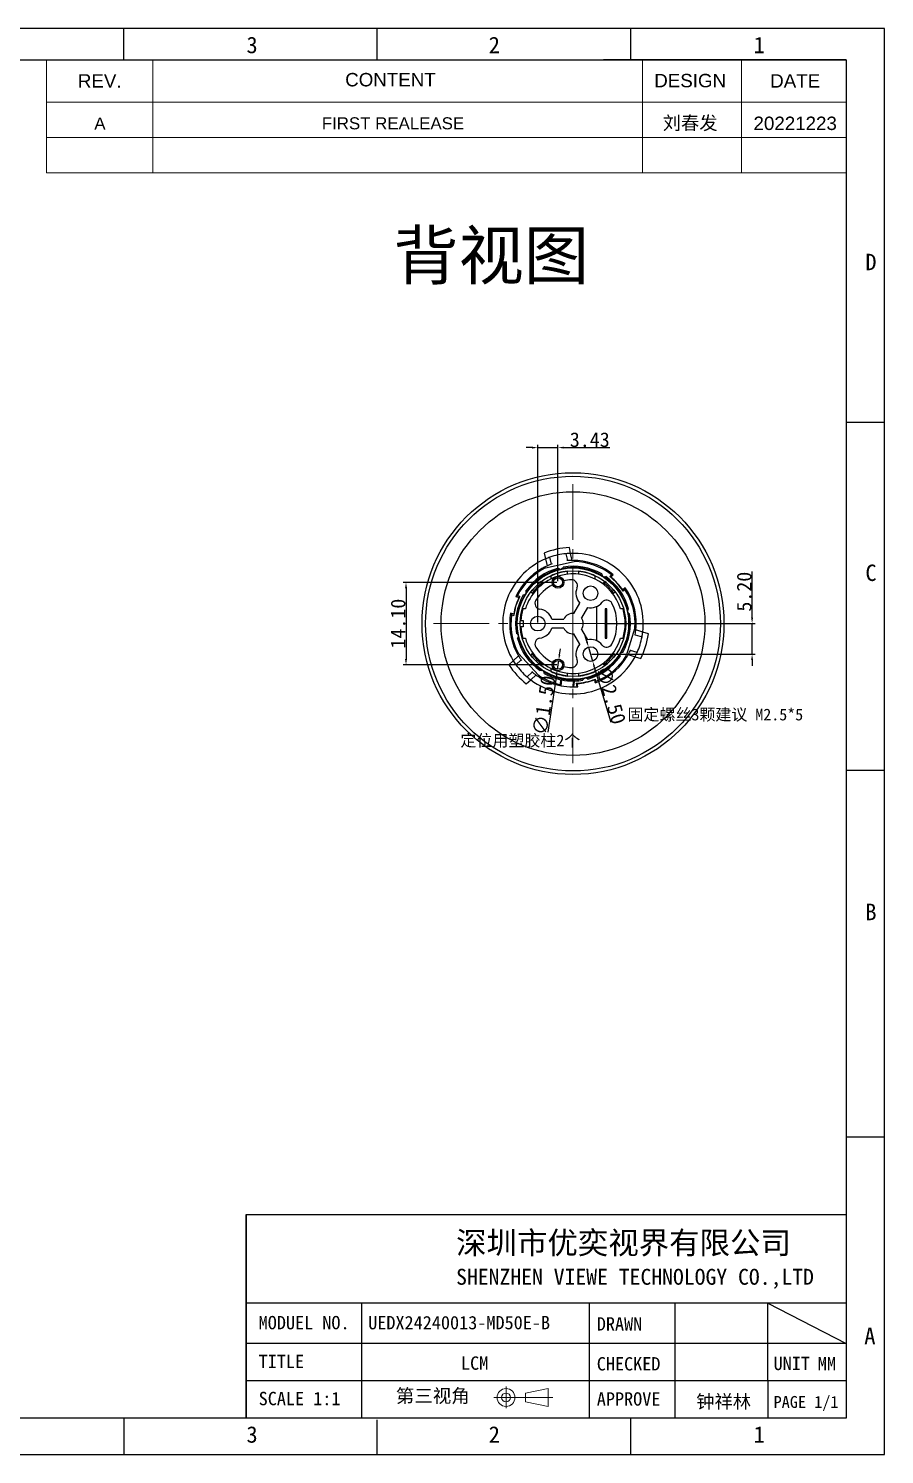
# Model space of a CAD drawing. Header units: millimetres. Extents: x 3975 to 4317, y 206 to 449.
# Drawn here: x 4170.7 to 4316.8, y 205.5 to 448.9 of the extents above; entities that cross this region are included whole.
import ezdxf
from ezdxf.enums import TextEntityAlignment as Align

# ---------------------------------------------------------------- set-up
doc = ezdxf.new("R2010")
doc.units = ezdxf.units.MM
doc.linetypes.add('CENTER2', pattern=[28.575, 19.05, -3.175, 3.175, -3.175])
doc.layers.add('FPC', color=30, linetype='Continuous')
doc.layers.add('中心线', color=1, linetype='CENTER2', lineweight=15)
doc.layers.add('尺寸线', color=3, linetype='Continuous', lineweight=15)
doc.styles.get("Standard").update_dxf_attribs({"font": 'txt', "bigfont": 'gbcbig.shx'})
doc.styles.add('T', font='arial.ttf')
doc.styles.add('VIEW 2.5', font='', dxfattribs={"height": 2.5})
doc.styles.add('VIEW 4', font='', dxfattribs={"height": 4})
doc.styles.add('宋体', font='')
doc.styles.get('VIEW 2.5').set_extended_font_data('SimSun')
doc.styles.get('VIEW 4').set_extended_font_data('SimSun')
doc.styles.get('宋体').set_extended_font_data('SimSun')
doc.dimstyles.new('VIEW 2.5', dxfattribs={"dimtxt": 1, "dimasz": 1, "dimexe": 0.5, "dimexo": 0.2, "dimgap": 0.09, "dimtad": 1, "dimzin": 0, "dimdsep": 46, "dimtxsty": 'VIEW 2.5', "dimcen": 0.09, "dimclrd": 256, "dimclre": 256, "dimclrt": 256, "dimadec": 0, "dimazin": 0, "dimtp": 0.01, "dimtm": 0.01, "dimtfac": 0.6, "dimtmove": 0, "dimatfit": 0, "dimfxl": 1, "dimtolj": 1, "dimtzin": 0, "dimarcsym": 0})

# ---------------------------------------------------------------- blocks, each defined once
blk = doc.blocks.new('*D44')
at = {"layer": 'Defpoints', "color": 0}
for p in [(4261.06, 354.38), (4235.13, 340.29), (4261.06, 340.29)]:
    blk.add_point(p, dxfattribs=at)
at = {"layer": '尺寸线', "lineweight": -2}
for p, q in [((4260.86, 354.38), (4234.63, 354.38)), ((4235.13, 353.38), (4235.13, 341.29)), ((4260.86, 340.29), (4234.63, 340.29))]:
    blk.add_line(p, q, dxfattribs=at)
at = {"layer": '尺寸线'}
for points in [[(4234.96, 353.38), (4235.3, 353.38), (4235.13, 354.38)], [(4234.96, 341.29), (4235.3, 341.29), (4235.13, 340.29)]]:
    blk.add_solid(points, dxfattribs=at)
at = {"layer": '尺寸线', "insert": (4233.79, 347.34), "char_height": 2.5, "attachment_point": 5, "rotation": 90, "style": 'VIEW 2.5'}
blk.add_mtext('\\A1;14.10', dxfattribs=at)
blk = doc.blocks.new('*D45')
at = {"layer": 'Defpoints', "color": 0}
for p in [(4268.82, 347.34), (4294.19, 347.34), (4266.62, 342.14)]:
    blk.add_point(p, dxfattribs=at)
at = {"layer": '尺寸线', "lineweight": -2}
for p, q in [((4294.19, 348.34), (4294.19, 356.24)), ((4269.02, 347.34), (4294.69, 347.34)), ((4294.19, 342.14), (4294.19, 347.34)), ((4266.82, 342.14), (4294.69, 342.14)), ((4294.19, 341.14), (4294.19, 340.14))]:
    blk.add_line(p, q, dxfattribs=at)
at = {"layer": '尺寸线'}
for points in [[(4294.02, 348.34), (4294.35, 348.34), (4294.19, 347.34)], [(4294.02, 341.14), (4294.35, 341.14), (4294.19, 342.14)]]:
    blk.add_solid(points, dxfattribs=at)
at = {"layer": '尺寸线', "insert": (4292.85, 352.79), "char_height": 2.5, "attachment_point": 5, "rotation": 90, "style": 'VIEW 2.5'}
blk.add_mtext('\\A1;5.20', dxfattribs=at)
blk = doc.blocks.new('*D46')
at = {"layer": 'Defpoints', "color": 0}
for p in [(4261.06, 377.38), (4261.06, 354.38), (4257.62, 347.34)]:
    blk.add_point(p, dxfattribs=at)
at = {"layer": '尺寸线', "lineweight": -2}
for p, q in [((4256.62, 377.38), (4255.62, 377.38)), ((4257.62, 347.54), (4257.62, 377.88)), ((4257.62, 377.38), (4261.06, 377.38)), ((4261.06, 354.58), (4261.06, 377.88)), ((4262.06, 377.38), (4269.92, 377.38))]:
    blk.add_line(p, q, dxfattribs=at)
at = {"layer": '尺寸线'}
for points in [[(4256.62, 377.54), (4256.62, 377.21), (4257.62, 377.38)], [(4262.06, 377.54), (4262.06, 377.21), (4261.06, 377.38)]]:
    blk.add_solid(points, dxfattribs=at)
at = {"layer": '尺寸线', "insert": (4266.49, 378.72), "char_height": 2.5, "attachment_point": 5, "style": 'VIEW 2.5'}
blk.add_mtext('\\A1;3.43', dxfattribs=at)
blk = doc.blocks.new('*D50')
at = {"layer": 'Defpoints', "color": 0}
for p in [(4266.27, 343.34), (4266.98, 340.94)]:
    blk.add_point(p, dxfattribs=at)
at = {"layer": '尺寸线', "lineweight": -2}
for p, q in [((4265.99, 344.3), (4265.7, 345.26)), ((4266.27, 343.34), (4266.98, 340.94)), ((4267.26, 339.98), (4270.06, 330.53))]:
    blk.add_line(p, q, dxfattribs=at)
at = {"layer": '尺寸线'}
for points in [[(4266.15, 344.34), (4265.83, 344.25), (4266.27, 343.34)], [(4267.42, 340.03), (4267.1, 339.93), (4266.98, 340.94)]]:
    blk.add_solid(points, dxfattribs=at)
at = {"layer": '尺寸线', "insert": (4270.09, 335.16), "char_height": 2.5, "attachment_point": 5, "rotation": 286.4683, "style": 'VIEW 2.5'}
blk.add_mtext('\\A1;∅2.50', dxfattribs=at)
blk = doc.blocks.new('*D51')
at = {"layer": 'Defpoints', "color": 0}
for p in [(4261.17, 341.03), (4260.95, 339.55)]:
    blk.add_point(p, dxfattribs=at)
at = {"layer": '尺寸线', "lineweight": -2}
for p, q in [((4261.17, 341.03), (4260.95, 339.55)), ((4261.32, 342.02), (4261.47, 343.01)), ((4260.8, 338.56), (4259.33, 328.81))]:
    blk.add_line(p, q, dxfattribs=at)
at = {"layer": '尺寸线'}
for points in [[(4261.15, 342.04), (4261.48, 341.99), (4261.17, 341.03)], [(4260.63, 338.58), (4260.96, 338.53), (4260.95, 339.55)]]:
    blk.add_solid(points, dxfattribs=at)
at = {"layer": '尺寸线', "insert": (4258.67, 333.39), "char_height": 2.5, "attachment_point": 5, "rotation": 81.4503, "style": 'VIEW 2.5'}
blk.add_mtext('\\A1;∅1.50', dxfattribs=at)

msp = doc.modelspace()

# ---------------------------------------------------------------- linework, layer by layer
at = {"color": 0}
for p, q in [((4316.779, 448.915), (3974.61, 448.915)), ((4186.95, 443.595), (4186.95, 448.915)), ((4230.226, 443.595), (4230.226, 448.915)), ((4273.503, 443.595), (4273.503, 448.915)), ((4316.779, 205.518), (4316.779, 448.915)), ((4316.779, 443.298), (4316.779, 447.51)), ((4316.779, 381.652), (4310.227, 381.652)), ((4310.227, 322.328), (4316.779, 322.328)), ((4316.779, 259.704), (4310.227, 259.704)), ((4207.879, 246.48), (4207.879, 211.738)), ((4310.227, 231.346), (4207.879, 231.346)), ((4227.553, 231.346), (4227.553, 211.738)), ((4266.383, 231.346), (4266.383, 211.738)), ((4281.082, 211.738), (4281.082, 231.346)), ((4296.891, 218.087), (4296.891, 231.346)), ((4310.227, 224.437), (4207.879, 224.437)), ((4310.227, 218.087), (4207.879, 218.087)), ((4296.891, 218.087), (4296.891, 211.738)), ((4296.891, 218.087), (4296.891, 211.738)), ((4186.95, 211.738), (4186.95, 205.518)), ((4230.226, 205.518), (4230.226, 211.441)), ((4273.503, 205.518), (4273.503, 211.738)), ((3974.61, 205.518), (4316.779, 205.518))]:
    msp.add_line(p, q, dxfattribs=at)
at = {"lineweight": 0}
for p, q in [((4173.772, 443.595), (4173.772, 436.355)), ((4191.951, 443.595), (4191.951, 436.355)), ((4275.493, 443.633), (4275.493, 424.288)), ((4292.382, 443.595), (4292.382, 436.355)), ((4173.772, 436.355), (4173.772, 424.288)), ((4173.772, 436.355), (4310.227, 436.355)), ((4191.951, 436.355), (4191.951, 424.288)), ((4292.382, 436.355), (4292.382, 424.288)), ((4173.772, 430.321), (4310.227, 430.321)), ((4173.772, 424.288), (4310.227, 424.288)), ((4252.197, 213.445), (4252.197, 217.14)), ((4255.543, 216.01), (4259.376, 216.772)), ((4259.376, 213.725), (4259.376, 216.772)), ((4250.114, 215.248), (4260.168, 215.248)), ((4255.543, 214.487), (4255.543, 216.01)), ((4255.543, 214.487), (4259.376, 213.725))]:
    msp.add_line(p, q, dxfattribs=at)
at = {"color": 7, "linetype": 'Continuous', "lineweight": 25}
for p, q in [((4263.224, 359.328), (4263.004, 360.32)), ((4258.708, 359.37), (4258.928, 358.378)), ((4258.928, 358.378), (4259.192, 357.184)), ((4258.954, 356.851), (4263.844, 357.933)), ((4259.944, 357.489), (4259.683, 358.669)), ((4262.417, 359.274), (4262.678, 358.094)), ((4263.488, 358.134), (4263.224, 359.328)), ((4264.476, 358.102), (4263.844, 357.933)), ((4258.954, 356.851), (4258.31, 356.737)), ((4259.875, 354.963), (4259.875, 355.517)), ((4262.625, 356.279), (4262.625, 355.776)), ((4264.625, 355.776), (4264.625, 356.279)), ((4267.375, 355.517), (4267.375, 354.963)), ((4270.193, 355.655), (4269.895, 355.382)), ((4270.054, 355.256), (4270.5, 355.664)), ((4270.5, 355.664), (4270.193, 355.655)), ((4258.206, 354.521), (4258.564, 354.164)), ((4268.686, 354.164), (4269.043, 354.521)), ((4272.526, 353.451), (4272.08, 353.043)), ((4272.191, 352.874), (4272.489, 353.147)), ((4272.526, 353.451), (4272.489, 353.147)), ((4253.877, 351.986), (4254.159, 352.106)), ((4253.877, 351.986), (4254.454, 351.804)), ((4254.544, 351.985), (4254.159, 352.106)), ((4256.796, 352.396), (4256.439, 352.754)), ((4263.766, 349.079), (4264.783, 350.841)), ((4270.811, 352.754), (4270.454, 352.396)), ((4252.974, 349.125), (4253.136, 348.864)), ((4253.551, 348.943), (4252.974, 349.125)), ((4253.136, 348.864), (4253.521, 348.742)), ((4254.979, 349.835), (4255.083, 349.835)), ((4255.501, 349.835), (4255.083, 349.835)), ((4260.01, 348.085), (4262.044, 348.085)), ((4266.082, 350.091), (4265.065, 348.329)), ((4267.625, 350.24), (4267.625, 344.43)), ((4269.425, 349.835), (4269.125, 349.835)), ((4269.125, 349.835), (4269.125, 344.835)), ((4269.425, 344.835), (4269.425, 349.835)), ((4272.166, 349.835), (4271.749, 349.835)), ((4272.166, 349.835), (4272.271, 349.835)), ((4255.139, 347.835), (4254.639, 347.835)), ((4254.639, 346.835), (4255.139, 346.835)), ((4254.741, 347.875), (4255.142, 347.875)), ((4255.142, 346.795), (4254.741, 346.795)), ((4262.044, 346.585), (4260.01, 346.585)), ((4265.065, 346.341), (4266.082, 344.579)), ((4274.201, 346.622), (4272.693, 341.846)), ((4274.201, 346.622), (4274.424, 347.236)), ((4275.536, 345.881), (4274.37, 346.25)), ((4276.505, 345.576), (4275.536, 345.881)), ((4255.083, 344.835), (4254.979, 344.835)), ((4255.083, 344.835), (4255.501, 344.835)), ((4264.783, 343.829), (4263.766, 345.591)), ((4269.125, 344.835), (4269.425, 344.835)), ((4271.749, 344.835), (4272.166, 344.835)), ((4272.271, 344.835), (4272.166, 344.835)), ((4274.258, 345.446), (4275.411, 345.082)), ((4253.439, 340.991), (4252.689, 340.305)), ((4254.341, 341.817), (4253.439, 340.991)), ((4253.875, 342.689), (4254.337, 342.226)), ((4253.889, 340.319), (4254.781, 341.136)), ((4257.719, 338.533), (4254.337, 342.226)), ((4256.439, 341.917), (4256.796, 342.274)), ((4270.454, 342.274), (4270.811, 341.917)), ((4272.523, 341.215), (4272.693, 341.846)), ((4273.045, 342.054), (4274.212, 341.686)), ((4274.568, 342.412), (4273.415, 342.776)), ((4274.212, 341.686), (4275.18, 341.38)), ((4256.672, 339.071), (4255.78, 338.254)), ((4256.41, 337.746), (4257.312, 338.572)), ((4257.719, 338.533), (4258.139, 338.032)), ((4258.564, 340.506), (4258.206, 340.149)), ((4259.875, 339.154), (4259.875, 339.707)), ((4262.625, 338.894), (4262.625, 338.391)), ((4264.625, 338.391), (4264.625, 338.894)), ((4267.375, 339.707), (4267.375, 339.154)), ((4269.043, 340.149), (4268.686, 340.506)), ((4255.661, 337.06), (4256.41, 337.746)), ((4261.495, 337.769), (4261.417, 336.968)), ((4261.595, 336.728), (4261.417, 336.968)), ((4261.595, 336.728), (4261.692, 337.728)), ((4263.682, 337.535), (4263.586, 336.535)), ((4263.787, 336.536), (4263.884, 337.539)), ((4264.138, 337.147), (4264.269, 336.554)), ((4264.471, 336.568), (4264.34, 337.159)), ((4267.269, 337.807), (4267.4, 337.217)), ((4267.4, 337.217), (4267.545, 337.487)), ((4267.545, 337.487), (4267.458, 337.881))]:
    msp.add_line(p, q, dxfattribs=at)
at = {"ltscale": 100}
msp.add_line((4296.891, 231.346), (4310.227, 224.437), dxfattribs=at)
at = {"color": 0, "lineweight": -2}
msp.add_line((4310.227, 211.738), (4098.601, 211.738), dxfattribs=at)
at = {"color": 0}
msp.add_lwpolyline([(3980.959, 443.595), (4310.227, 443.595), (4310.227, 211.738), (3980.959, 211.738)], close=True, dxfattribs=at)
at = {"color": 0, "linetype": 'Continuous'}
for points in [[(4310.227, 443.595), (4268.856, 443.595)], [(4207.879, 211.738), (4207.879, 246.48), (4310.227, 246.48)]]:
    msp.add_lwpolyline(points, dxfattribs=at)
at = {"color": 7, "lineweight": 5}
msp.add_lwpolyline([(4310.227, 403.706), (4310.227, 305.548)], dxfattribs=at)
at = {"color": 7, "linetype": 'Continuous', "lineweight": 25}
for centre, radius in [((4263.625, 347.335), 25.75), ((4263.625, 347.335), 25.15), ((4263.625, 347.335), 22.5), ((4263.625, 347.335), 9.5), ((4263.625, 347.335), 9), ((4261.06, 354.383), 1), ((4261.06, 354.383), 0.75), ((4266.625, 352.531), 1.25), ((4257.625, 347.335), 1.25), ((4266.625, 342.139), 1.25), ((4261.06, 340.287), 1), ((4261.06, 340.287), 0.75)]:
    msp.add_circle(centre, radius, dxfattribs=at)
at = {"lineweight": 0}
for radius in [1.523, 0.762]:
    msp.add_circle((4252.197, 215.248), radius, dxfattribs=at)
at = {"color": 7, "linetype": 'Continuous', "lineweight": 25}
for centre, radius, start, end in [((4263.625, 347.335), 13, 92.73481, 112.22101), ((4263.625, 347.335), 12, 113.04189, 211.91393), ((4263.625, 347.335), 12, 109.17767, 113.04189), ((4263.625, 347.335), 12, 95.77814, 109.17767), ((4263.625, 347.335), 12, 91.91393, 95.77814), ((4263.625, 347.335), 10.8, 85.47932, 95.61137), ((4263.625, 347.335), 12, 353.04189, 91.91393), ((4263.625, 347.335), 10.6, 51.70671, 88.81398), ((4263.625, 347.335), 10.8, 50.46146, 85.47932), ((4263.625, 347.335), 10.8, 119.4765, 154.49435), ((4263.625, 347.335), 10.6, 116.14181, 153.24911), ((4263.625, 347.335), 9.8, 104.98617, 144.98593), ((4263.625, 347.335), 9.6, 103.75738, 146.21472), ((4263.625, 347.335), 10.8, 109.34445, 119.4765), ((4263.625, 347.335), 9, 96.37937, 114.62432), ((4263.625, 347.335), 8.5, 17.10464, 110), ((4261.452, 357.147), 0.5, 223.72825, 341.24385), ((4263.625, 347.335), 9.6, 58.75738, 101.21472), ((4263.625, 347.335), 9.8, 59.98617, 99.98593), ((4263.625, 356.585), 0.5, 43.33133, 136.66867), ((4263.625, 347.335), 9, 65.37568, 83.62063), ((4269.027, 355.81), 0.5, 178.72825, 296.24385), ((4263.625, 347.335), 9.8, 14.98617, 54.98593), ((4263.626, 347.336), 10.2, 32.88384, 52.07198), ((4255.15, 352.737), 0.5, 268.72825, 26.24385), ((4263.625, 347.335), 8.5, 110, 162.89536), ((4263.625, 347.335), 9, 127.01644, 142.98356), ((4257.084, 353.876), 0.5, 88.33133, 181.66867), ((4263.625, 347.335), 8.7, 126.73921, 143.26079), ((4263.625, 347.335), 7.5, 117.64511, 147.79577), ((4263.625, 347.335), 7.5, 92.20423, 102.35489), ((4263.375, 353.83), 1, 338.21321, 92.20423), ((4266.625, 352.531), 2.5, 158.21321, 222.5424), ((4263.625, 347.335), 8.7, 36.73921, 53.26079), ((4263.625, 347.335), 9.6, 13.75738, 56.21472), ((4263.625, 347.335), 9, 37.01644, 52.98356), ((4263.625, 347.335), 10.25, 34.06294, 50.89288), ((4270.165, 353.876), 0.5, 358.33133, 91.66867), ((4263.625, 347.335), 10.6, 356.14182, 33.24911), ((4263.625, 347.335), 10.8, 359.47649, 34.49435), ((4263.625, 347.335), 10.25, 154.06294, 170.89288), ((4263.623, 347.336), 10.2, 152.88384, 172.07198), ((4263.625, 347.335), 9.8, 149.98617, 189.98593), ((4263.625, 347.335), 9.6, 148.75738, 191.21472), ((4258.125, 350.799), 1, 147.79577, 261.78679), ((4266.625, 352.531), 2.5, 257.4576, 321.78679), ((4269.375, 350.366), 1, 27.79577, 141.78679), ((4263.625, 347.335), 7.5, 332.20423, 27.79577), ((4263.625, 347.335), 10.8, 170.46146, 205.47933), ((4263.625, 347.335), 10.6, 171.70671, 208.814), ((4263.625, 347.335), 9, 163.87238, 176.81526), ((4263.625, 347.335), 8.9, 163.68614, 176.52149), ((4257.625, 347.335), 2.5, 17.4576, 81.78679), ((4263.625, 347.335), 1.75, 85.37693, 154.62307), ((4263.625, 347.335), 1.75, 325.37693, 34.62307), ((4263.625, 347.335), 9.8, 329.98617, 9.98593), ((4263.625, 347.335), 8.9, 343.68614, 16.31386), ((4263.625, 347.335), 9, 343.87238, 16.12762), ((4273.437, 349.508), 0.5, 133.72825, 251.24385), ((4263.625, 347.335), 9.6, 0, 11.21472), ((4254.375, 347.335), 0.5, 133.33133, 226.66867), ((4253.812, 345.162), 0.5, 313.72825, 71.24385), ((4263.625, 347.335), 9, 183.18474, 196.12762), ((4263.625, 347.335), 8.9, 183.47851, 196.31386), ((4263.625, 347.335), 8.5, 176.35758, 183.64242), ((4257.625, 347.335), 2.5, 278.21321, 342.5424), ((4263.625, 347.335), 1.75, 205.37693, 274.62307), ((4263.625, 347.335), 9.6, 328.75738, 0), ((4272.875, 347.335), 0.5, 313.33133, 46.66867), ((4263.625, 347.335), 10.8, 349.34445, 359.47649), ((4263.625, 347.335), 12, 349.17767, 353.04189), ((4263.625, 347.335), 9.8, 194.98617, 234.98593), ((4263.625, 347.335), 9.6, 193.75738, 236.21472), ((4263.625, 347.335), 8.5, 197.10464, 250), ((4258.125, 343.871), 1, 98.21321, 212.20423), ((4263.625, 347.335), 7.5, 212.20423, 242.35489), ((4263.625, 347.335), 8.5, 250, 342.89536), ((4266.625, 342.139), 2.5, 137.4576, 201.78679), ((4266.625, 342.139), 2.5, 38.21321, 102.5424), ((4269.375, 344.304), 1, 218.21321, 332.20423), ((4263.625, 347.335), 12, 335.77814, 349.17767), ((4263.625, 347.335), 13, 332.73481, 352.22101), ((4263.625, 347.335), 12, 211.91393, 215.77814), ((4263.625, 347.335), 10.8, 205.47933, 215.61137), ((4263.625, 347.335), 12, 233.04189, 331.91393), ((4263.625, 347.335), 9, 217.01644, 232.98356), ((4257.084, 340.794), 0.5, 178.33133, 271.66867), ((4263.625, 347.335), 8.7, 216.73921, 233.26079), ((4263.375, 340.84), 1, 267.79577, 21.78679), ((4263.625, 347.335), 9.6, 283.75738, 326.21472), ((4263.625, 347.335), 9.8, 284.98617, 324.98593), ((4263.625, 347.335), 10.8, 290.46146, 325.47932), ((4263.625, 347.335), 10.6, 291.70671, 328.814), ((4263.625, 347.335), 8.7, 306.73921, 323.26079), ((4263.625, 347.335), 9, 307.01644, 322.98356), ((4270.165, 340.794), 0.5, 268.33133, 1.66867), ((4272.099, 341.933), 0.5, 88.72825, 206.24385), ((4263.625, 347.335), 10.8, 325.47932, 335.61137), ((4263.625, 347.335), 12, 331.91393, 335.77814), ((4263.625, 347.335), 13, 212.73481, 232.22101), ((4263.625, 347.335), 12, 215.77814, 229.17767), ((4263.625, 347.335), 10.8, 229.34445, 239.4765), ((4263.625, 347.335), 10.6, 236.14181, 257.98006), ((4258.223, 338.86), 0.5, 358.72825, 116.24385), ((4263.625, 347.335), 9.6, 238.75738, 281.21472), ((4263.625, 347.335), 9.8, 239.98617, 257.44705), ((4263.625, 347.335), 9, 245.37568, 263.62063), ((4263.625, 347.335), 7.5, 257.64511, 267.79577), ((4263.625, 347.335), 9, 276.37937, 294.62432), ((4263.625, 347.335), 12, 229.17767, 233.04189), ((4263.625, 347.335), 10.8, 239.4765, 259.16749), ((4263.625, 347.335), 9.8, 257.44705, 258.6238), ((4263.625, 347.335), 10.8, 259.16749, 269.79303), ((4263.625, 347.335), 9.8, 258.6238, 270.3372), ((4263.625, 338.085), 0.5, 223.33133, 316.66867), ((4263.625, 347.335), 10.8, 269.79303, 270.85963), ((4263.625, 347.335), 9.8, 270.3372, 271.51397), ((4263.625, 347.335), 10.8, 270.85963, 273.42146), ((4263.625, 347.335), 9.8, 271.51397, 279.98593), ((4263.625, 347.334), 10.2, 272.88384, 292.07198), ((4263.625, 347.335), 10.8, 273.42146, 274.49435), ((4263.625, 347.335), 10.25, 274.06294, 290.89288), ((4265.798, 337.523), 0.5, 43.72825, 161.24385)]:
    msp.add_arc(centre, radius, start, end, dxfattribs=at)
for points, knots in [([(4263.822, 356.933), (4263.791, 356.948), (4263.729, 356.978), (4263.625, 356.989), (4263.521, 356.978), (4263.459, 356.948), (4263.427, 356.933)], [0, 0, 0, 0, 0.2492205, 0.4999478, 0.7492288, 1, 1, 1, 1]), ([(4256.698, 353.982), (4256.71, 354.015), (4256.733, 354.08), (4256.799, 354.162), (4256.88, 354.227), (4256.945, 354.25), (4256.977, 354.261)], [0, 0, 0, 0, 0.2507696, 0.5000507, 0.7507782, 1, 1, 1, 1]), ([(4270.272, 354.261), (4270.305, 354.25), (4270.37, 354.227), (4270.451, 354.161), (4270.516, 354.08), (4270.539, 354.015), (4270.551, 353.982)], [0, 0, 0, 0, 0.2507718, 0.5000528, 0.7507796, 1, 1, 1, 1]), ([(4254.027, 347.138), (4254.012, 347.169), (4253.982, 347.231), (4253.971, 347.335), (4253.982, 347.439), (4254.012, 347.501), (4254.027, 347.532)], [0, 0, 0, 0, 0.25077088, 0.5000518, 0.75077879, 1, 1, 1, 1]), ([(4273.223, 347.532), (4273.238, 347.501), (4273.267, 347.439), (4273.278, 347.335), (4273.267, 347.231), (4273.237, 347.169), (4273.223, 347.138)], [0, 0, 0, 0, 0.250771, 0.5000524, 0.7507795, 1, 1, 1, 1]), ([(4256.977, 340.409), (4256.945, 340.42), (4256.88, 340.443), (4256.798, 340.509), (4256.733, 340.59), (4256.71, 340.655), (4256.698, 340.688)], [0, 0, 0, 0, 0.2507711, 0.5000527, 0.7507794, 1, 1, 1, 1]), ([(4270.551, 340.688), (4270.539, 340.655), (4270.516, 340.59), (4270.451, 340.509), (4270.369, 340.443), (4270.304, 340.42), (4270.272, 340.409)], [0, 0, 0, 0, 0.2507713, 0.5000522, 0.7507797, 1, 1, 1, 1]), ([(4263.822, 337.737), (4263.791, 337.722), (4263.728, 337.692), (4263.625, 337.681), (4263.521, 337.693), (4263.459, 337.722), (4263.427, 337.737)], [0, 0, 0, 0, 0.2507716, 0.5000522, 0.7507789, 1, 1, 1, 1])]:
    msp.add_open_spline(points, degree=3, knots=knots, dxfattribs=at)
at = {"layer": 'FPC', "ltscale": 10}
msp.add_line((4310.227, 333.946), (4310.227, 246.48), dxfattribs=at)
at = {"layer": '中心线', "ltscale": 0.5}
for q in [(4263.625, 372.428), (4238.299, 347.335), (4289.093, 347.335), (4263.625, 322.184)]:
    msp.add_line((4263.625, 347.335), q, dxfattribs=at)

# ---------------------------------------------------------------- texts
at = {"color": 0, "style": '宋体'}
for s, p in [('3', (4208.858, 446.106)), ('2', (4250.2, 446.106)), ('1', (4295.411, 446.106)), ('D', (4314.474, 409.061)), ('C', (4314.474, 356.018)), ('B', (4314.474, 298.121)), ('3', (4208.858, 208.93)), ('2', (4250.2, 208.93)), ('1', (4295.411, 208.93))]:
    msp.add_text(s, height=2.808, dxfattribs=at).set_placement(p, align=Align.MIDDLE_CENTER)
at = {"lineweight": 0, "style": 'T'}
for s, height, p in [('REV.', 2.2882, (4182.862, 439.975)), ('CONTENT', 2.2882, (4232.475, 440.185)), ('DATE', 2.2882, (4301.542, 439.975)), ('A', 2.059, (4182.896, 432.695)), ('FIRST REALEASE', 2.05935, (4232.904, 432.735)), ('20221223', 2.2882, (4301.542, 432.735))]:
    msp.add_text(s, height=height, dxfattribs=at).set_placement(p, align=Align.MIDDLE)
for s, p in [('DESIGN', (4283.62, 440.027)), ('刘春发', (4283.62, 432.787))]:
    msp.add_text(s, height=2.2882, dxfattribs=at).set_placement(p, align=Align.MIDDLE_CENTER)
at = {"color": 0, "style": '宋体'}
msp.add_text('A', height=2.808, rotation=360, dxfattribs=at).set_placement((4314.286, 225.75), align=Align.MIDDLE_CENTER)
at = {"ltscale": 10, "insert": (4232.967, 414.273), "char_height": 8.16, "width": 75.08991, "attachment_point": 1, "style": 'VIEW 4'}
msp.add_mtext('背视图', dxfattribs=at)
at = {"color": 6, "linetype": 'ByBlock', "lineweight": 0, "insert": (4243.679, 243.554), "char_height": 3.808, "width": 105.3116, "attachment_point": 1, "style": '宋体'}
msp.add_mtext('深圳市优奕视界有限公司\\P{\\H0.7143x;\\C5;SHENZHEN VIEWE TECHNOLOGY CO.,LTD }', dxfattribs=at)
at = {"color": 7, "attachment_point": 1, "style": '宋体'}
for s, insert, char_height, width in [('MODUEL NO.', (4209.982, 229.165), 2.2811, 31.07294), ('UEDX24240013-MD50E-B', (4228.672, 229.165), 2.28114, 31.07294), ('DRAWN', (4267.684, 228.951), 2.2811, 31.99984), ('TITLE', (4209.982, 222.543), 2.2811, 31.07294), ('LCM', (4244.512, 222.255), 2.2811, 6.44714), ('CHECKED', (4267.684, 222.134), 2.2811, 30.8505), ('UNIT', (4297.856, 222.202), 2.2811, 31.07294), ('MM', (4305.395, 222.174), 2.2811, 31.07294), ('SCALE 1:1', (4209.982, 216.208), 2.2811, 31.07294), ('APPROVE', (4267.684, 216.132), 2.2811, 31.52303), ('钟祥林', (4284.667, 215.692), 2.2811, 31.99984), ('PAGE 1/1', (4297.856, 215.498), 2.0367, 31.07294)]:
    msp.add_mtext(s, dxfattribs=dict(at, insert=insert, char_height=char_height, width=width))
at = {"lineweight": 0, "insert": (4233.4, 216.685), "char_height": 2.30799, "width": 24.92568, "attachment_point": 1, "style": '宋体'}
msp.add_mtext('{\\fSimSun|b0|i0|c134|p54;第三视角}', dxfattribs=at)
at = {"layer": '尺寸线', "ltscale": 0.5, "char_height": 2, "attachment_point": 1}
for s, insert, width in [('{\\fSimSun|b0|i0|c134|p2;固定螺丝3颗建议 M2.5*5}', (4272.925, 332.823), 33.82059), ('{\\fSimSun|b0|i0|c134|p2;定位用塑胶柱2个}', (4244.424, 328.385), 28.12971)]:
    msp.add_mtext(s, dxfattribs=dict(at, insert=insert, width=width))

# ---------------------------------------------------------------- dimensions: what is measured, and where the dimension line sits
at = {"layer": '尺寸线'}
dim = msp.add_linear_dim(base=(4261.0596, 377.3783), p1=(4257.6247, 347.3351), p2=(4261.0596, 354.3828), dimstyle='VIEW 2.5', dxfattribs=at)
dim.commit()
dim.dimension.update_dxf_attribs({"geometry": '*D46', "text_midpoint": (4266.4898, 378.7183)})
for base, p1, p2, picture, middle in [((4294.186, 347.335), (4266.625, 342.139), (4268.821, 347.335), '*D45', (4292.846, 352.786)), ((4235.129, 340.287), (4261.06, 354.383), (4261.06, 340.287), '*D44', (4233.789, 347.335))]:
    dim = msp.add_linear_dim(base=base, p1=p1, p2=p2, angle=270, dimstyle='VIEW 2.5', dxfattribs=at)
    dim.commit()
    dim.dimension.update_dxf_attribs({"geometry": picture, "text_midpoint": middle})
for p1, p2, picture, middle in [((4266.27, 343.338), (4266.979, 340.94), '*D50', (4270.087, 335.155)), ((4261.171, 341.029), (4260.948, 339.546), '*D51', (4258.667, 333.388))]:
    dim = msp.add_diameter_dim_2p(p1=p1, p2=p2, dimstyle='VIEW 2.5', dxfattribs=at)
    dim.commit()
    dim.dimension.update_dxf_attribs({"geometry": picture, "text_midpoint": middle})

doc.saveas('drawing.dxf')
